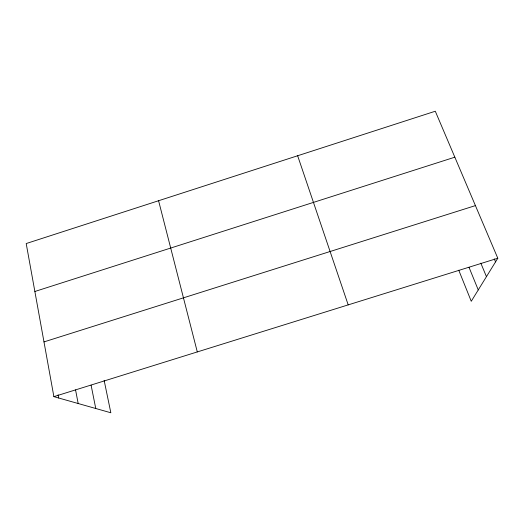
<?xml version="1.0" encoding="UTF-8"?>
<svg xmlns="http://www.w3.org/2000/svg" width="524" height="524" viewBox="0 0 524 524"><rect width="100%" height="100%" fill="white"/><g stroke="black" fill="none" stroke-linecap="round" stroke-linejoin="round"><path stroke-width="0.79" d="M104.145 380.417L110.839 412.768L53.88 396.642L26.2 243.549L435.293 111.232L497.8 258.24L471.253 301.28L458.755 270.207M34.866 291.488L454.832 157.187M43.983 341.903L475.419 205.598M53.88 396.642L497.8 258.24M494.27 258.902L495.54 261.908M480.829 263.153L486.442 276.659M469.026 267.338L478.255 289.936M297.645 155.752L348.198 304.883M158.582 200.731L197.299 351.925M91.091 385.16L95.761 408.497M75.561 389.895L78.174 403.519M58.118 394.788L58.708 398.004"/></g></svg>
